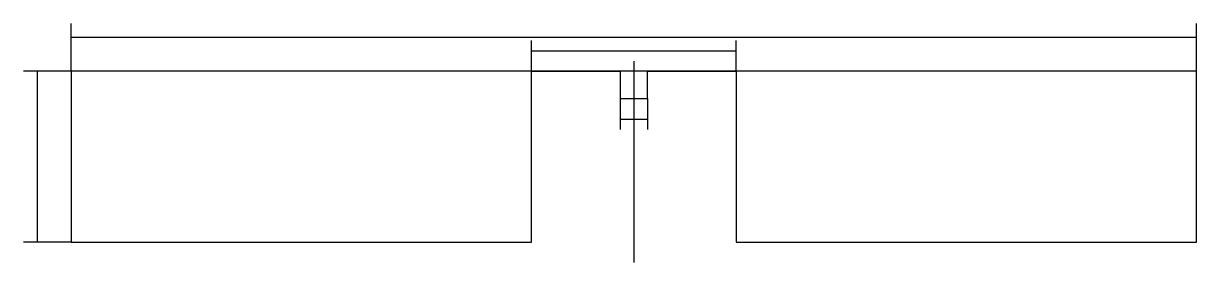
# Model space of a CAD drawing. Extents: x -7 to 165, y -28 to 7.
import ezdxf

# ---------------------------------------------------------------- set-up
doc = ezdxf.new("R2010")
doc.units = 0
doc.layers.add('DIMS', color=3, linetype='CONTINUOUS')
doc.layers.add('PROFILE', color=7, linetype='CONTINUOUS')

msp = doc.modelspace()

# ---------------------------------------------------------------- linework, layer by layer
at = {"layer": 'DIMS', "color": 3}
for p, q in [((0, 0), (0, 7)), ((165, 0), (165, 7)), ((0, 5), (165, 5)), ((67.5, 0), (67.5, 4.5)), ((97.5, 0), (97.5, 4.5)), ((67.5, 3), (97.5, 3)), ((0, 0), (-7, 0)), ((-5, 0), (-5, -25)), ((82.5, 1.5), (82.5, -28)), ((80.5, -4), (80.5, -8.5)), ((84.5, -4), (84.5, -8.5)), ((80.5, -7), (84.5, -7)), ((0, -25), (-7, -25))]:
    msp.add_line(p, q, dxfattribs=at)
at = {"layer": 'PROFILE', "color": 7}
msp.add_lwpolyline([(0, 0), (0, -25), (67.5, -25), (67.5, 0), (80.5, 0), (80.5, -4), (84.5, -4), (84.5, 0), (97.5, 0), (97.5, -25), (165, -25), (165, 0)], close=True, dxfattribs=at)

doc.saveas('drawing.dxf')
